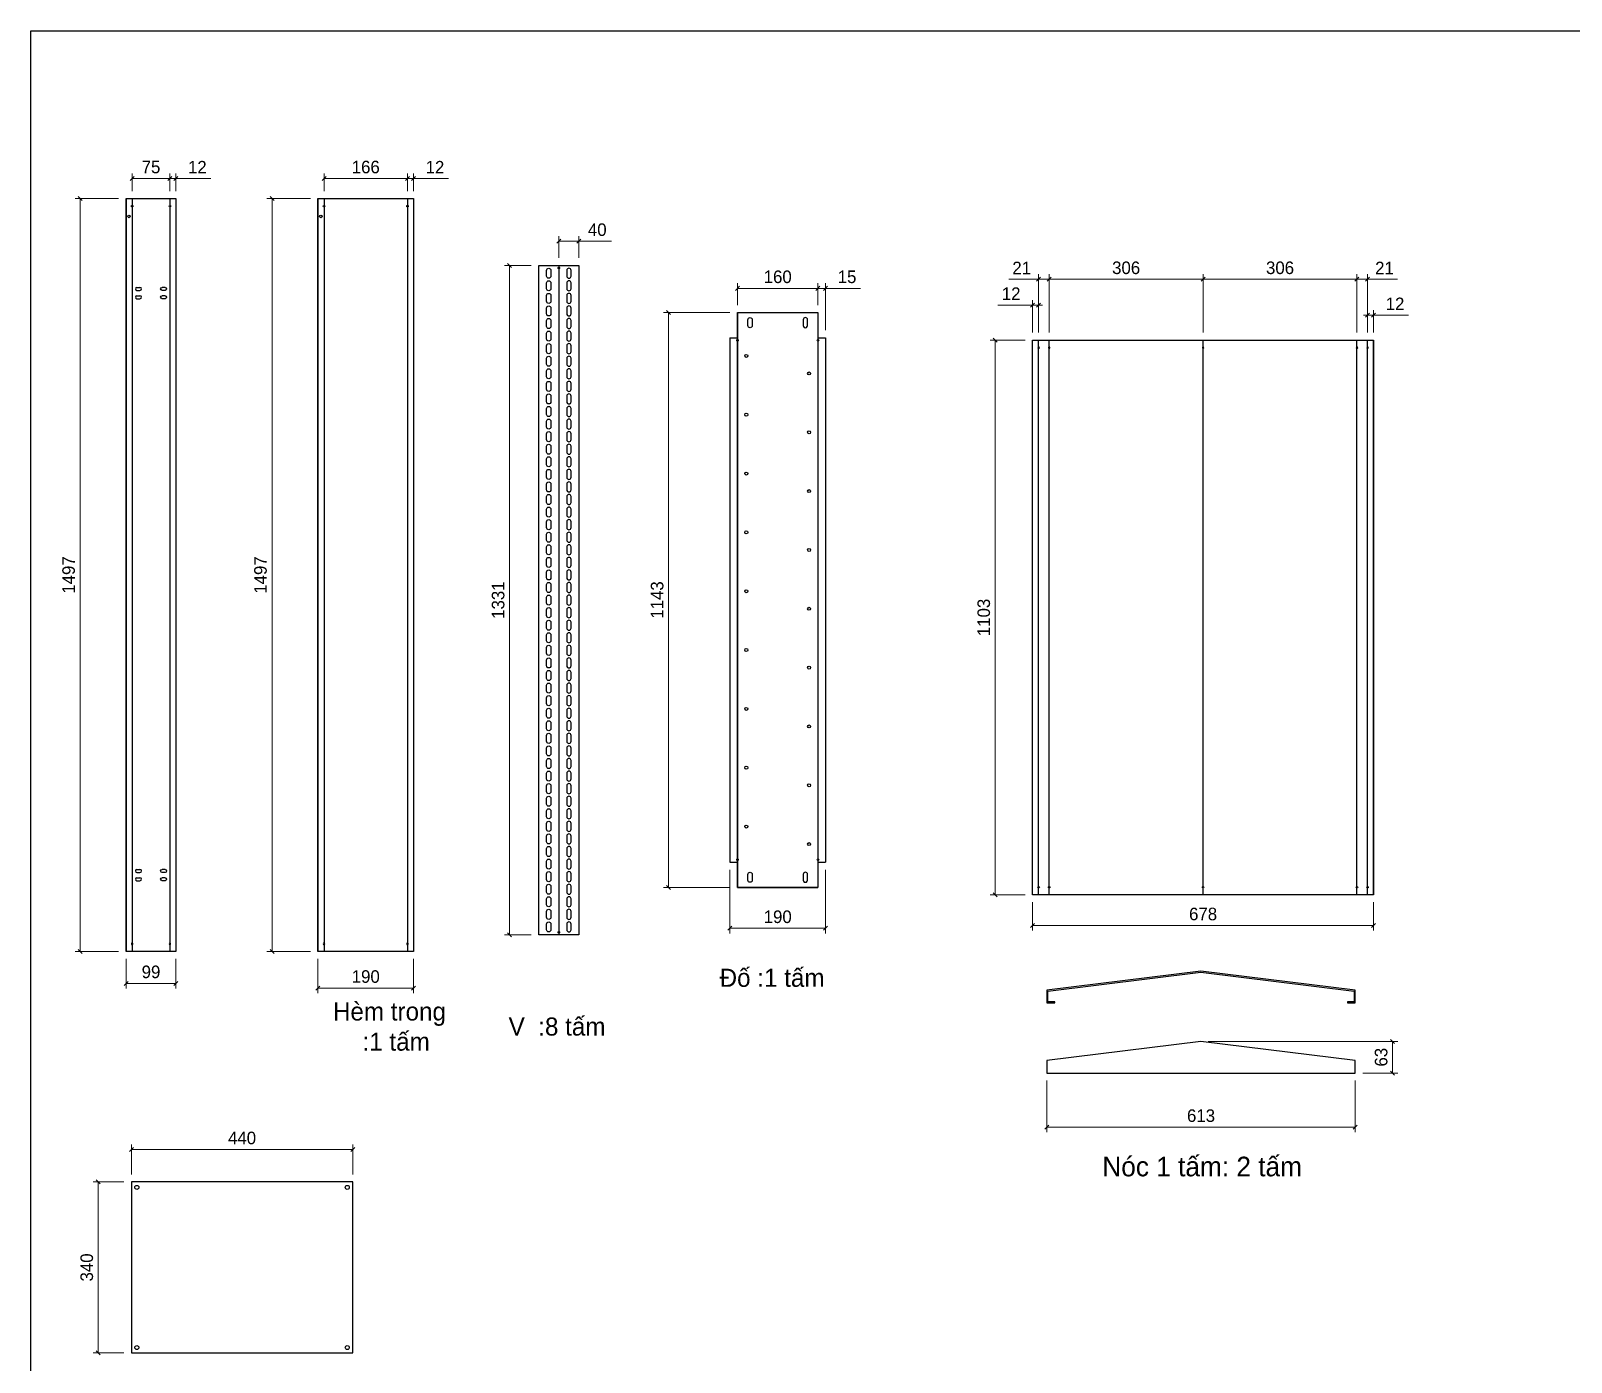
# Model space of a CAD drawing. Header units: millimetres. Extents: x 0 to 6126, y 0 to 4331.
# Drawn here: x 0 to 3063, y 1684 to 4331 of the extents above; entities that cross this region are included whole.
import ezdxf
from ezdxf.enums import TextEntityAlignment as Align

# ---------------------------------------------------------------- set-up
doc = ezdxf.new("R2010")
doc.units = ezdxf.units.MM
doc.layers.add('CNC', color=7, linetype='Continuous')
doc.layers.add('DIM', color=253, linetype='Continuous')
doc.styles.add('Tahoma (Input Text)', font='tahoma.ttf')
doc.dimstyles.new('Dim-25', dxfattribs={"dimtxt": 25, "dimasz": 8, "dimexe": 10, "dimexo": 15, "dimgap": 10, "dimtad": 1, "dimdec": 0, "dimtxsty": 'Standard', "dimblk": 'OBLIQUE', "dimcen": 10, "dimclrd": 5, "dimclre": 5, "dimclrt": 3, "dimazin": 3, "dimtfac": 1, "dimtdec": 0, "dimtmove": 0, "dimatfit": 3, "dimldrblk": 'OBLIQUE', "dimlwd": 9, "dimlwe": 9})

# ---------------------------------------------------------------- blocks, each defined once
blk = doc.blocks.new('f3daunguoc')
at = {"layer": 'CNC', "color": 2, "lineweight": -3}
blk.add_circle((0, 0), 1.5, dxfattribs=at)
blk = doc.blocks.new('*D1')
at = {"color": 0, "linetype": 'ByBlock', "lineweight": -2}
for p, q in [((272.5, 4033.5), (280.5, 4041.5)), ((292.5, 4041.5), (284.5, 4033.5))]:
    blk.add_line(p, q, dxfattribs=at)
at = {"layer": 'Defpoints', "color": 0, "transparency": 16777216}
for p in [(288.5, 4037.5), (276.5, 3997.5), (288.5, 3997.5)]:
    blk.add_point(p, dxfattribs=at)
at = {"layer": 'DIM', "color": 5, "lineweight": 9, "transparency": 16777216}
for p, q in [((276.5, 4012.5), (276.5, 4047.5)), ((288.5, 4012.5), (288.5, 4047.5)), ((276.5, 4037.5), (268.5, 4037.5)), ((276.5, 4037.5), (288.5, 4037.5)), ((288.5, 4037.5), (357.7, 4037.5))]:
    blk.add_line(p, q, dxfattribs=at)
at = {"layer": 'DIM', "color": 3, "transparency": 16777216, "insert": (331.1, 4060), "char_height": 25, "attachment_point": 5}
blk.add_mtext('12', dxfattribs=at)
blk = doc.blocks.new('_Oblique')
at = {"color": 0, "linetype": 'ByBlock', "lineweight": -2}
blk.add_line((-0.5, -0.5), (0.5, 0.5), dxfattribs=at)
blk = doc.blocks.new('*D2')
at = {"color": 0, "linetype": 'ByBlock', "lineweight": -2}
for p, q in [((205.5, 4041.5), (197.5, 4033.5)), ((272.5, 4033.5), (280.5, 4041.5))]:
    blk.add_line(p, q, dxfattribs=at)
at = {"layer": 'Defpoints', "color": 0, "transparency": 16777216}
for p in [(201.5, 4037.5), (201.5, 3997.5), (276.5, 3997.5)]:
    blk.add_point(p, dxfattribs=at)
at = {"layer": 'DIM', "color": 5, "lineweight": 9, "transparency": 16777216}
for p, q in [((201.5, 4012.5), (201.5, 4047.5)), ((276.5, 4012.5), (276.5, 4047.5)), ((276.5, 4037.5), (201.5, 4037.5))]:
    blk.add_line(p, q, dxfattribs=at)
at = {"layer": 'DIM', "color": 3, "transparency": 16777216, "insert": (239, 4060.2), "char_height": 25, "attachment_point": 5}
blk.add_mtext('75', dxfattribs=at)
blk = doc.blocks.new('*D3')
at = {"color": 0, "linetype": 'ByBlock', "lineweight": -2}
for p, q in [((102.1, 3993.5), (94.1, 4001.5)), ((94.1, 2504.5), (102.1, 2496.5))]:
    blk.add_line(p, q, dxfattribs=at)
at = {"layer": 'Defpoints', "color": 0, "transparency": 16777216}
for p in [(189.5, 3997.5), (98.1, 2500.5), (189.5, 2500.5)]:
    blk.add_point(p, dxfattribs=at)
at = {"layer": 'DIM', "color": 5, "lineweight": 9, "transparency": 16777216}
for p, q in [((174.5, 3997.5), (88.1, 3997.5)), ((98.1, 3997.5), (98.1, 2500.5)), ((174.5, 2500.5), (88.1, 2500.5))]:
    blk.add_line(p, q, dxfattribs=at)
at = {"layer": 'DIM', "color": 3, "transparency": 16777216, "insert": (75.3, 3249), "char_height": 25, "attachment_point": 5, "rotation": 90}
blk.add_mtext('1497', dxfattribs=at)
blk = doc.blocks.new('ovan6x9')
at = {"color": 2}
for p, q in [((2, 6), (8, 6)), ((2, 0), (8, 0))]:
    blk.add_line(p, q, dxfattribs=at)
for centre, start, end in [((2, 3), 90, 270), ((8, 3), 270, 90)]:
    blk.add_arc(centre, 3, start, end, dxfattribs=at)
blk = doc.blocks.new('*D4')
at = {"color": 0, "linetype": 'ByBlock', "lineweight": -2}
for p, q in [((193.5, 2440.9), (185.5, 2432.9)), ((284.5, 2432.9), (292.5, 2440.9))]:
    blk.add_line(p, q, dxfattribs=at)
at = {"layer": 'Defpoints', "color": 0, "ltscale": 3, "transparency": 16777216}
for p in [(189.5, 2500.5), (288.5, 2500.5), (288.5, 2436.9)]:
    blk.add_point(p, dxfattribs=at)
at = {"layer": 'DIM', "color": 5, "lineweight": 9, "ltscale": 3, "transparency": 16777216}
for p, q in [((189.5, 2485.5), (189.5, 2426.9)), ((288.5, 2485.5), (288.5, 2426.9)), ((189.5, 2436.9), (288.5, 2436.9))]:
    blk.add_line(p, q, dxfattribs=at)
at = {"layer": 'DIM', "color": 3, "ltscale": 3, "transparency": 16777216, "insert": (239, 2459.6), "char_height": 25, "attachment_point": 5}
blk.add_mtext('99', dxfattribs=at)
blk = doc.blocks.new('khungtenAsean2')
at = {"color": 7}
blk.add_lwpolyline([(0, 0), (2970, 0), (2970, -2100), (0, -2100)], close=True, dxfattribs=at)
at = {"color": 1, "style": 'Tahoma (Input Text)', "flags": 8}
for tag, p in [('#01', (137.1, -2021.3)), ('#03', (506.6, -2019.3)), ('#05', (1106.6, -2021.3)), ('#07', (1834.7, -2021.3)), ('#09', (2146.7, -2021.3)), ('#02', (98.5, -2081.3)), ('#04', (486.1, -2081.3)), ('#06', (1065.3, -2081.3)), ('#08', (1817.4, -2081.3)), ('#10', (2146.7, -2081.3))]:
    blk.add_attdef(tag, p, '', height=25, dxfattribs=at)
blk.add_attdef('#11', text='', height=25, dxfattribs=at).set_placement((2915, -2067.3), align=Align.CENTER)
blk = doc.blocks.new('*D5')
at = {"color": 0, "linetype": 'ByBlock', "lineweight": -2}
for p, q in [((745, 4033.5), (753, 4041.5)), ((765, 4041.5), (757, 4033.5))]:
    blk.add_line(p, q, dxfattribs=at)
at = {"layer": 'Defpoints', "color": 0, "transparency": 16777216}
for p in [(761, 4037.5), (749, 3997.5), (761, 3997.5)]:
    blk.add_point(p, dxfattribs=at)
at = {"layer": 'DIM', "color": 5, "lineweight": 9, "transparency": 16777216}
for p, q in [((749, 4012.5), (749, 4047.5)), ((761, 4012.5), (761, 4047.5)), ((749, 4037.5), (741, 4037.5)), ((749, 4037.5), (761, 4037.5)), ((761, 4037.5), (830.2, 4037.5))]:
    blk.add_line(p, q, dxfattribs=at)
at = {"layer": 'DIM', "color": 3, "transparency": 16777216, "insert": (803.6, 4060), "char_height": 25, "attachment_point": 5}
blk.add_mtext('12', dxfattribs=at)
blk = doc.blocks.new('*D6')
at = {"color": 0, "linetype": 'ByBlock', "lineweight": -2}
for p, q in [((587, 4041.5), (579, 4033.5)), ((745, 4033.5), (753, 4041.5))]:
    blk.add_line(p, q, dxfattribs=at)
at = {"layer": 'Defpoints', "color": 0, "transparency": 16777216}
for p in [(583, 4037.5), (583, 3997.5), (749, 3997.5)]:
    blk.add_point(p, dxfattribs=at)
at = {"layer": 'DIM', "color": 5, "lineweight": 9, "transparency": 16777216}
for p, q in [((583, 4012.5), (583, 4047.5)), ((749, 4012.5), (749, 4047.5)), ((749, 4037.5), (583, 4037.5))]:
    blk.add_line(p, q, dxfattribs=at)
at = {"layer": 'DIM', "color": 3, "transparency": 16777216, "insert": (666, 4060.2), "char_height": 25, "attachment_point": 5}
blk.add_mtext('166', dxfattribs=at)
blk = doc.blocks.new('*D7')
at = {"color": 0, "linetype": 'ByBlock', "lineweight": -2}
for p, q in [((483.6, 3993.5), (475.6, 4001.5)), ((475.6, 2504.5), (483.6, 2496.5))]:
    blk.add_line(p, q, dxfattribs=at)
at = {"layer": 'Defpoints', "color": 0, "transparency": 16777216}
for p in [(571, 3997.5), (479.6, 2500.5), (571, 2500.5)]:
    blk.add_point(p, dxfattribs=at)
at = {"layer": 'DIM', "color": 5, "lineweight": 9, "transparency": 16777216}
for p, q in [((556, 3997.5), (469.6, 3997.5)), ((479.6, 3997.5), (479.6, 2500.5)), ((556, 2500.5), (469.6, 2500.5))]:
    blk.add_line(p, q, dxfattribs=at)
at = {"layer": 'DIM', "color": 3, "transparency": 16777216, "insert": (456.8, 3249), "char_height": 25, "attachment_point": 5, "rotation": 90}
blk.add_mtext('1497', dxfattribs=at)
blk = doc.blocks.new('*D8')
at = {"color": 0, "linetype": 'ByBlock', "lineweight": -2}
for p, q in [((575, 2431.6), (567, 2423.6)), ((757, 2423.6), (765, 2431.6))]:
    blk.add_line(p, q, dxfattribs=at)
at = {"layer": 'Defpoints', "color": 0, "ltscale": 3, "transparency": 16777216}
for p in [(571, 2500.5), (761, 2500.5), (761, 2427.6)]:
    blk.add_point(p, dxfattribs=at)
at = {"layer": 'DIM', "color": 5, "lineweight": 9, "ltscale": 3, "transparency": 16777216}
for p, q in [((571, 2485.5), (571, 2417.6)), ((761, 2485.5), (761, 2417.6)), ((571, 2427.6), (761, 2427.6))]:
    blk.add_line(p, q, dxfattribs=at)
at = {"layer": 'DIM', "color": 3, "ltscale": 3, "transparency": 16777216, "insert": (666, 2450.3), "char_height": 25, "attachment_point": 5}
blk.add_mtext('190', dxfattribs=at)
blk = doc.blocks.new('*D9')
at = {"color": 5, "lineweight": 9, "ltscale": 3, "transparency": 16777216}
for p, q in [((1049.9, 3879.6), (1049.9, 3922.8)), ((1089.9, 3879.6), (1089.9, 3922.8)), ((1049.9, 3912.8), (1089.9, 3912.8)), ((1089.9, 3912.8), (1154.7, 3912.8))]:
    blk.add_line(p, q, dxfattribs=at)
at = {"color": 0, "linetype": 'ByBlock', "lineweight": -2}
for p, q in [((1053.9, 3916.8), (1045.9, 3908.8)), ((1085.9, 3908.8), (1093.9, 3916.8))]:
    blk.add_line(p, q, dxfattribs=at)
at = {"layer": 'Defpoints', "color": 0, "ltscale": 3, "transparency": 16777216}
for p in [(1089.9, 3912.8), (1049.9, 3864.6), (1089.9, 3864.6)]:
    blk.add_point(p, dxfattribs=at)
at = {"color": 3, "ltscale": 3, "transparency": 16777216, "insert": (1126.3, 3935.6), "char_height": 25, "attachment_point": 5}
blk.add_mtext('40', dxfattribs=at)
blk = doc.blocks.new('*D10')
at = {"color": 5, "lineweight": 9, "ltscale": 3, "transparency": 16777216}
for p, q in [((994.9, 3864.6), (942.1, 3864.6)), ((952.1, 3864.6), (952.1, 2533.4)), ((994.9, 2533.4), (942.1, 2533.4))]:
    blk.add_line(p, q, dxfattribs=at)
at = {"color": 0, "linetype": 'ByBlock', "lineweight": -2}
for p, q in [((956.1, 3860.6), (948.1, 3868.6)), ((948.1, 2537.4), (956.1, 2529.4))]:
    blk.add_line(p, q, dxfattribs=at)
at = {"layer": 'Defpoints', "color": 0, "ltscale": 3, "transparency": 16777216}
for p in [(1009.9, 3864.6), (952.1, 2533.4), (1009.9, 2533.4)]:
    blk.add_point(p, dxfattribs=at)
at = {"color": 3, "ltscale": 3, "transparency": 16777216, "insert": (929.3, 3199), "char_height": 25, "attachment_point": 5, "rotation": 90}
blk.add_mtext('1331', dxfattribs=at)
blk = doc.blocks.new('ovan8.5x20')
at = {"layer": 'CNC', "color": 2, "lineweight": -3}
for p, q in [((5.7, 4.2), (-5.8, 4.2)), ((-5.8, -4.2), (5.7, -4.2))]:
    blk.add_line(p, q, dxfattribs=at)
for centre, start, end in [((-5.8, 0), 90, 270), ((5.7, 0), 270, 90)]:
    blk.add_arc(centre, 4.25, start, end, dxfattribs=at)
blk = doc.blocks.new('*D11')
at = {"color": 5, "lineweight": 9, "ltscale": 3, "transparency": 16777216}
for p, q in [((1565.1, 3785.8), (1565.1, 3829.1)), ((1580.1, 3735.8), (1580.1, 3829.1)), ((1565.1, 3819.1), (1557.1, 3819.1)), ((1565.1, 3819.1), (1580.1, 3819.1)), ((1580.1, 3819.1), (1649.8, 3819.1))]:
    blk.add_line(p, q, dxfattribs=at)
at = {"color": 0, "linetype": 'ByBlock', "lineweight": -2}
for p, q in [((1561.1, 3815.1), (1569.1, 3823.1)), ((1584.1, 3823.1), (1576.1, 3815.1))]:
    blk.add_line(p, q, dxfattribs=at)
at = {"layer": 'Defpoints', "color": 0, "ltscale": 3, "transparency": 16777216}
for p in [(1580.1, 3819.1), (1565.1, 3770.8), (1580.1, 3720.8)]:
    blk.add_point(p, dxfattribs=at)
at = {"color": 3, "ltscale": 3, "transparency": 16777216, "insert": (1623, 3841.9), "char_height": 25, "attachment_point": 5}
blk.add_mtext('15', dxfattribs=at)
blk = doc.blocks.new('*D12')
at = {"color": 5, "lineweight": 9, "ltscale": 3, "transparency": 16777216}
for p, q in [((1405.1, 3785.8), (1405.1, 3829.1)), ((1565.1, 3785.8), (1565.1, 3829.1)), ((1405.1, 3819.1), (1565.1, 3819.1))]:
    blk.add_line(p, q, dxfattribs=at)
at = {"color": 0, "linetype": 'ByBlock', "lineweight": -2}
for p, q in [((1409.1, 3823.1), (1401.1, 3815.1)), ((1561.1, 3815.1), (1569.1, 3823.1))]:
    blk.add_line(p, q, dxfattribs=at)
at = {"layer": 'Defpoints', "color": 0, "ltscale": 3, "transparency": 16777216}
for p in [(1565.1, 3819.1), (1405.1, 3770.8), (1565.1, 3770.8)]:
    blk.add_point(p, dxfattribs=at)
at = {"color": 3, "ltscale": 3, "transparency": 16777216, "insert": (1485.1, 3841.9), "char_height": 25, "attachment_point": 5}
blk.add_mtext('160', dxfattribs=at)
blk = doc.blocks.new('*D13')
at = {"color": 5, "lineweight": 9, "ltscale": 3, "transparency": 16777216}
for p, q in [((1390.1, 3770.8), (1258.2, 3770.8)), ((1268.2, 3770.8), (1268.2, 2627.8)), ((1390.1, 2627.8), (1258.2, 2627.8))]:
    blk.add_line(p, q, dxfattribs=at)
at = {"color": 0, "linetype": 'ByBlock', "lineweight": -2}
for p, q in [((1272.2, 3766.8), (1264.2, 3774.8)), ((1264.2, 2631.8), (1272.2, 2623.8))]:
    blk.add_line(p, q, dxfattribs=at)
at = {"layer": 'Defpoints', "color": 0, "ltscale": 3, "transparency": 16777216}
for p in [(1405.1, 3770.8), (1268.2, 2627.8), (1405.1, 2627.8)]:
    blk.add_point(p, dxfattribs=at)
at = {"color": 3, "ltscale": 3, "transparency": 16777216, "insert": (1245.5, 3199.3), "char_height": 25, "attachment_point": 5, "rotation": 90}
blk.add_mtext('1143', dxfattribs=at)
blk = doc.blocks.new('*D14')
at = {"color": 5, "lineweight": 9, "ltscale": 3, "transparency": 16777216}
for p, q in [((1390.1, 2662.8), (1390.1, 2536.4)), ((1580.1, 2662.8), (1580.1, 2536.4)), ((1390.1, 2546.4), (1580.1, 2546.4))]:
    blk.add_line(p, q, dxfattribs=at)
at = {"color": 0, "linetype": 'ByBlock', "lineweight": -2}
for p, q in [((1394.1, 2550.4), (1386.1, 2542.4)), ((1576.1, 2542.4), (1584.1, 2550.4))]:
    blk.add_line(p, q, dxfattribs=at)
at = {"layer": 'Defpoints', "color": 0, "ltscale": 3, "transparency": 16777216}
for p in [(1390.1, 2677.8), (1580.1, 2677.8), (1580.1, 2546.4)]:
    blk.add_point(p, dxfattribs=at)
at = {"color": 3, "ltscale": 3, "transparency": 16777216, "insert": (1485.1, 2569.2), "char_height": 25, "attachment_point": 5}
blk.add_mtext('190', dxfattribs=at)
blk = doc.blocks.new('*D15')
at = {"color": 0, "linetype": 'ByBlock', "lineweight": -2}
for p, q in [((204, 2110.6), (196, 2102.6)), ((636, 2102.6), (644, 2110.6))]:
    blk.add_line(p, q, dxfattribs=at)
at = {"layer": 'Defpoints', "color": 0, "ltscale": 3, "transparency": 16777216}
for p in [(640, 2106.6), (200, 2042), (640, 2042)]:
    blk.add_point(p, dxfattribs=at)
at = {"layer": 'DIM', "color": 5, "lineweight": 9, "ltscale": 3, "transparency": 16777216}
for p, q in [((200, 2057), (200, 2116.6)), ((640, 2057), (640, 2116.6)), ((200, 2106.6), (640, 2106.6))]:
    blk.add_line(p, q, dxfattribs=at)
at = {"layer": 'DIM', "color": 3, "ltscale": 3, "transparency": 16777216, "insert": (420, 2129.3), "char_height": 25, "attachment_point": 5}
blk.add_mtext('440', dxfattribs=at)
blk = doc.blocks.new('*D16')
at = {"color": 0, "linetype": 'ByBlock', "lineweight": -2}
for p, q in [((138.2, 2038), (130.2, 2046)), ((130.2, 1706), (138.2, 1698))]:
    blk.add_line(p, q, dxfattribs=at)
at = {"layer": 'Defpoints', "color": 0, "ltscale": 3, "transparency": 16777216}
for p in [(200, 2042), (134.2, 1702), (200, 1702)]:
    blk.add_point(p, dxfattribs=at)
at = {"layer": 'DIM', "color": 5, "lineweight": 9, "ltscale": 3, "transparency": 16777216}
for p, q in [((185, 2042), (124.2, 2042)), ((134.2, 2042), (134.2, 1702)), ((185, 1702), (124.2, 1702))]:
    blk.add_line(p, q, dxfattribs=at)
at = {"layer": 'DIM', "color": 3, "ltscale": 3, "transparency": 16777216, "insert": (111.4, 1872), "char_height": 25, "attachment_point": 5, "rotation": 90}
blk.add_mtext('340', dxfattribs=at)
blk = doc.blocks.new('*D17')
at = {"color": 0, "linetype": 'ByBlock', "lineweight": -2}
for p, q in [((2024.3, 2154.9), (2016.3, 2146.9)), ((2629.3, 2146.9), (2637.3, 2154.9))]:
    blk.add_line(p, q, dxfattribs=at)
at = {"layer": 'Defpoints', "color": 0, "ltscale": 3, "transparency": 16777216}
for p in [(2020.3, 2258.6), (2633.3, 2258.6), (2633.3, 2150.9)]:
    blk.add_point(p, dxfattribs=at)
at = {"layer": 'DIM', "color": 5, "lineweight": 9, "ltscale": 3, "transparency": 16777216}
for p, q in [((2020.3, 2243.6), (2020.3, 2140.9)), ((2633.3, 2243.6), (2633.3, 2140.9)), ((2020.3, 2150.9), (2633.3, 2150.9))]:
    blk.add_line(p, q, dxfattribs=at)
at = {"layer": 'DIM', "color": 3, "ltscale": 3, "transparency": 16777216, "insert": (2326.8, 2173.7), "char_height": 25, "attachment_point": 5}
blk.add_mtext('613', dxfattribs=at)
blk = doc.blocks.new('*D18')
at = {"color": 0, "linetype": 'ByBlock', "lineweight": -2}
for p, q in [((2711.8, 2317.6), (2703.8, 2325.6)), ((2703.8, 2262.6), (2711.8, 2254.6))]:
    blk.add_line(p, q, dxfattribs=at)
at = {"layer": 'Defpoints', "color": 0, "ltscale": 3, "transparency": 16777216}
for p in [(2326.3, 2321.6), (2633.3, 2258.6), (2707.8, 2258.6)]:
    blk.add_point(p, dxfattribs=at)
at = {"layer": 'DIM', "color": 5, "lineweight": 9, "ltscale": 3, "transparency": 16777216}
for p, q in [((2341.3, 2321.6), (2717.8, 2321.6)), ((2707.8, 2321.6), (2707.8, 2258.6)), ((2648.3, 2258.6), (2717.8, 2258.6))]:
    blk.add_line(p, q, dxfattribs=at)
at = {"layer": 'DIM', "color": 3, "ltscale": 3, "transparency": 16777216, "insert": (2685, 2290.1), "char_height": 25, "attachment_point": 5, "rotation": 90}
blk.add_mtext('63', dxfattribs=at)
blk = doc.blocks.new('*D19')
at = {"color": 0, "linetype": 'ByBlock', "lineweight": -2}
for p, q in [((1921.6, 3712.1), (1913.6, 3720.1)), ((1913.6, 2617.1), (1921.6, 2609.1))]:
    blk.add_line(p, q, dxfattribs=at)
at = {"layer": 'Defpoints', "color": 0, "ltscale": 3, "transparency": 16777216}
for p in [(1917.6, 3716.1), (1991.9, 3716.1), (1991.9, 2613.1)]:
    blk.add_point(p, dxfattribs=at)
at = {"layer": 'DIM', "color": 5, "lineweight": 9, "ltscale": 3, "transparency": 16777216}
for p, q in [((1976.9, 3716.1), (1907.6, 3716.1)), ((1917.6, 2613.1), (1917.6, 3716.1)), ((1976.9, 2613.1), (1907.6, 2613.1))]:
    blk.add_line(p, q, dxfattribs=at)
at = {"layer": 'DIM', "color": 3, "ltscale": 3, "transparency": 16777216, "insert": (1894.9, 3164.6), "char_height": 25, "attachment_point": 5, "rotation": 90}
blk.add_mtext('1103', dxfattribs=at)
blk = doc.blocks.new('*D20')
at = {"color": 0, "linetype": 'ByBlock', "lineweight": -2}
for p, q in [((1987.9, 3781.9), (1995.9, 3789.9)), ((2007.9, 3789.9), (1999.9, 3781.9))]:
    blk.add_line(p, q, dxfattribs=at)
at = {"layer": 'Defpoints', "color": 0, "ltscale": 3, "transparency": 16777216}
for p in [(1991.9, 3785.9), (1991.9, 3716.1), (2003.9, 3716.1)]:
    blk.add_point(p, dxfattribs=at)
at = {"layer": 'DIM', "color": 5, "lineweight": 9, "ltscale": 3, "transparency": 16777216}
for p, q in [((1991.9, 3785.9), (1922.7, 3785.9)), ((1991.9, 3731.1), (1991.9, 3795.9)), ((2003.9, 3785.9), (1991.9, 3785.9)), ((2003.9, 3731.1), (2003.9, 3795.9)), ((2003.9, 3785.9), (2011.9, 3785.9))]:
    blk.add_line(p, q, dxfattribs=at)
at = {"layer": 'DIM', "color": 3, "ltscale": 3, "transparency": 16777216, "insert": (1949.3, 3808.5), "char_height": 25, "attachment_point": 5}
blk.add_mtext('12', dxfattribs=at)
blk = doc.blocks.new('*D21')
at = {"color": 0, "linetype": 'ByBlock', "lineweight": -2}
for p, q in [((2007.9, 3841.1), (1999.9, 3833.1)), ((2020.9, 3833.1), (2028.9, 3841.1))]:
    blk.add_line(p, q, dxfattribs=at)
at = {"layer": 'Defpoints', "color": 0, "ltscale": 3, "transparency": 16777216}
for p in [(2003.9, 3837.1), (2003.9, 3716.1), (2024.9, 3716.1)]:
    blk.add_point(p, dxfattribs=at)
at = {"layer": 'DIM', "color": 5, "lineweight": 9, "ltscale": 3, "transparency": 16777216}
for p, q in [((2003.9, 3837.1), (1944.5, 3837.1)), ((2003.9, 3731.1), (2003.9, 3847.1)), ((2024.9, 3837.1), (2003.9, 3837.1)), ((2024.9, 3731.1), (2024.9, 3847.1))]:
    blk.add_line(p, q, dxfattribs=at)
at = {"layer": 'DIM', "color": 3, "ltscale": 3, "transparency": 16777216, "insert": (1970.2, 3859.6), "char_height": 25, "attachment_point": 5}
blk.add_mtext('21', dxfattribs=at)
blk = doc.blocks.new('*D22')
at = {"color": 0, "linetype": 'ByBlock', "lineweight": -2}
for p, q in [((2028.9, 3841.1), (2020.9, 3833.1)), ((2326.9, 3833.1), (2334.9, 3841.1))]:
    blk.add_line(p, q, dxfattribs=at)
at = {"layer": 'Defpoints', "color": 0, "ltscale": 3, "transparency": 16777216}
for p in [(2330.9, 3837.1), (2024.9, 3716.1), (2330.9, 3716.1)]:
    blk.add_point(p, dxfattribs=at)
at = {"layer": 'DIM', "color": 5, "lineweight": 9, "ltscale": 3, "transparency": 16777216}
for p, q in [((2024.9, 3731.1), (2024.9, 3847.1)), ((2024.9, 3837.1), (2330.9, 3837.1)), ((2330.9, 3731.1), (2330.9, 3847.1))]:
    blk.add_line(p, q, dxfattribs=at)
at = {"layer": 'DIM', "color": 3, "ltscale": 3, "transparency": 16777216, "insert": (2177.9, 3859.8), "char_height": 25, "attachment_point": 5}
blk.add_mtext('306', dxfattribs=at)
blk = doc.blocks.new('*D23')
at = {"color": 0, "linetype": 'ByBlock', "lineweight": -2}
for p, q in [((2334.9, 3841.1), (2326.9, 3833.1)), ((2632.9, 3833.1), (2640.9, 3841.1))]:
    blk.add_line(p, q, dxfattribs=at)
at = {"layer": 'Defpoints', "color": 0, "ltscale": 3, "transparency": 16777216}
for p in [(2636.9, 3837.1), (2330.9, 3716.1), (2636.9, 3716.1)]:
    blk.add_point(p, dxfattribs=at)
at = {"layer": 'DIM', "color": 5, "lineweight": 9, "ltscale": 3, "transparency": 16777216}
for p, q in [((2330.9, 3731.1), (2330.9, 3847.1)), ((2330.9, 3837.1), (2636.9, 3837.1)), ((2636.9, 3731.1), (2636.9, 3847.1))]:
    blk.add_line(p, q, dxfattribs=at)
at = {"layer": 'DIM', "color": 3, "ltscale": 3, "transparency": 16777216, "insert": (2483.9, 3859.8), "char_height": 25, "attachment_point": 5}
blk.add_mtext('306', dxfattribs=at)
blk = doc.blocks.new('*D24')
at = {"color": 0, "linetype": 'ByBlock', "lineweight": -2}
for p, q in [((2640.9, 3841.1), (2632.9, 3833.1)), ((2653.9, 3833.1), (2661.9, 3841.1))]:
    blk.add_line(p, q, dxfattribs=at)
at = {"layer": 'Defpoints', "color": 0, "ltscale": 3, "transparency": 16777216}
for p in [(2657.9, 3837.1), (2636.9, 3716.1), (2657.9, 3716.1)]:
    blk.add_point(p, dxfattribs=at)
at = {"layer": 'DIM', "color": 5, "lineweight": 9, "ltscale": 3, "transparency": 16777216}
for p, q in [((2636.9, 3731.1), (2636.9, 3847.1)), ((2636.9, 3837.1), (2657.9, 3837.1)), ((2657.9, 3731.1), (2657.9, 3847.1)), ((2657.9, 3837.1), (2717.3, 3837.1))]:
    blk.add_line(p, q, dxfattribs=at)
at = {"layer": 'DIM', "color": 3, "ltscale": 3, "transparency": 16777216, "insert": (2691.6, 3859.6), "char_height": 25, "attachment_point": 5}
blk.add_mtext('21', dxfattribs=at)
blk = doc.blocks.new('*D25')
at = {"color": 0, "linetype": 'ByBlock', "lineweight": -2}
for p, q in [((2653.9, 3761.6), (2661.9, 3769.6)), ((2673.9, 3769.6), (2665.9, 3761.6))]:
    blk.add_line(p, q, dxfattribs=at)
at = {"layer": 'Defpoints', "color": 0, "ltscale": 3, "transparency": 16777216}
for p in [(2669.9, 3765.6), (2657.9, 3716.1), (2669.9, 3716.1)]:
    blk.add_point(p, dxfattribs=at)
at = {"layer": 'DIM', "color": 5, "lineweight": 9, "ltscale": 3, "transparency": 16777216}
for p, q in [((2657.9, 3731.1), (2657.9, 3775.6)), ((2669.9, 3731.1), (2669.9, 3775.6)), ((2657.9, 3765.6), (2649.9, 3765.6)), ((2657.9, 3765.6), (2669.9, 3765.6)), ((2669.9, 3765.6), (2739.1, 3765.6))]:
    blk.add_line(p, q, dxfattribs=at)
at = {"layer": 'DIM', "color": 3, "ltscale": 3, "transparency": 16777216, "insert": (2712.5, 3788.2), "char_height": 25, "attachment_point": 5}
blk.add_mtext('12', dxfattribs=at)
blk = doc.blocks.new('*D26')
at = {"color": 0, "linetype": 'ByBlock', "lineweight": -2}
for p, q in [((1995.9, 2555.9), (1987.9, 2547.9)), ((2665.9, 2547.9), (2673.9, 2555.9))]:
    blk.add_line(p, q, dxfattribs=at)
at = {"layer": 'Defpoints', "color": 0, "ltscale": 3, "transparency": 16777216}
for p in [(1991.9, 2613.1), (2669.9, 2613.1), (2669.9, 2551.9)]:
    blk.add_point(p, dxfattribs=at)
at = {"layer": 'DIM', "color": 5, "lineweight": 9, "ltscale": 3, "transparency": 16777216}
for p, q in [((1991.9, 2598.1), (1991.9, 2541.9)), ((2669.9, 2598.1), (2669.9, 2541.9)), ((1991.9, 2551.9), (2669.9, 2551.9))]:
    blk.add_line(p, q, dxfattribs=at)
at = {"layer": 'DIM', "color": 3, "ltscale": 3, "transparency": 16777216, "insert": (2330.9, 2574.7), "char_height": 25, "attachment_point": 5}
blk.add_mtext('678', dxfattribs=at)

msp = doc.modelspace()

# ---------------------------------------------------------------- linework, layer by layer
at = {"color": 7}
for p, q in [((189.5, 3997.5), (189.5, 2500.5)), ((201.5, 3997.5), (201.5, 2500.5)), ((276.5, 3997.5), (276.5, 2500.5)), ((288.5, 3997.5), (288.5, 2500.5)), ((571, 3997.5), (571, 2500.5)), ((583, 3997.5), (583, 2500.5)), ((749, 3997.5), (749, 2500.5)), ((761, 3997.5), (761, 2500.5)), ((1049.9, 3864.6), (1049.9, 2533.4))]:
    msp.add_line(p, q, dxfattribs=at)
at = {"ltscale": 3}
for p, q in [((1405.1, 3770.8), (1405.1, 2627.8)), ((1405.1, 3770.8), (1565.1, 3770.8)), ((1390.1, 3720.8), (1390.1, 2677.8)), ((1390.1, 3720.8), (1405.1, 3720.8)), ((1565.1, 3720.8), (1580.1, 3720.8)), ((1580.1, 3720.8), (1580.1, 2677.8)), ((1390.1, 2677.8), (1405.1, 2677.8)), ((1565.1, 2677.8), (1580.1, 2677.8)), ((1405.1, 2627.8), (1565.1, 2627.8))]:
    msp.add_line(p, q, dxfattribs=at)
at = {"color": 7, "ltscale": 3}
for p, q in [((1991.9, 2613.1), (1991.9, 3716.1)), ((2003.9, 2613.1), (2003.9, 3716.1)), ((2024.9, 2613.1), (2024.9, 3716.1)), ((2330.9, 2613.1), (2330.9, 3716.1)), ((2636.9, 2613.1), (2636.9, 3716.1)), ((2657.9, 2613.1), (2657.9, 3716.1)), ((2669.9, 2613.1), (2669.9, 3716.1))]:
    msp.add_line(p, q, dxfattribs=at)
for points in [[(288.5, 2500.5), (189.5, 2500.5), (189.5, 3997.5), (288.5, 3997.5)], [(761, 2500.5), (571, 2500.5), (571, 3997.5), (761, 3997.5)]]:
    msp.add_lwpolyline(points, close=True)
at = {"color": 7}
for points in [[(1009.9, 3864.6), (1089.9, 3864.6), (1089.9, 2533.4), (1009.9, 2533.4)], [(2035.8, 2400.4), (2022.3, 2400.4), (2022.3, 2421.6), (2326.3, 2459.4), (2631.3, 2421.6), (2631.3, 2400.4), (2617.8, 2400.4), (2617.8, 2398.4), (2633.3, 2398.4), (2633.3, 2423.4), (2326.3, 2461.4), (2020.3, 2423.4), (2020.3, 2398.4), (2035.8, 2398.4)]]:
    msp.add_lwpolyline(points, close=True, dxfattribs=at)
at = {"color": 2, "ltscale": 0.5}
for points in [[(1034.2, 3854.9), (1034.2, 3843.4, -1), (1025.7, 3843.4), (1025.7, 3854.9, -1)], [(1034.2, 3829.9), (1034.2, 3818.4, -1), (1025.7, 3818.4), (1025.7, 3829.9, -1)], [(1065.7, 3854.9), (1065.7, 3843.4, 1), (1074.2, 3843.4), (1074.2, 3854.9, 1)], [(1065.7, 3829.9), (1065.7, 3818.4, 1), (1074.2, 3818.4), (1074.2, 3829.9, 1)], [(1034.2, 3804.9), (1034.2, 3793.4, -1), (1025.7, 3793.4), (1025.7, 3804.9, -1)], [(1065.7, 3804.9), (1065.7, 3793.4, 1), (1074.2, 3793.4), (1074.2, 3804.9, 1)], [(1034.2, 3779.9), (1034.2, 3768.4, -1), (1025.7, 3768.4), (1025.7, 3779.9, -1)], [(1065.7, 3779.9), (1065.7, 3768.4, 1), (1074.2, 3768.4), (1074.2, 3779.9, 1)], [(1034.2, 3754.9), (1034.2, 3743.4, -1), (1025.7, 3743.4), (1025.7, 3754.9, -1)], [(1065.7, 3754.9), (1065.7, 3743.4, 1), (1074.2, 3743.4), (1074.2, 3754.9, 1)], [(1034.2, 3729.9), (1034.2, 3718.4, -1), (1025.7, 3718.4), (1025.7, 3729.9, -1)], [(1034.2, 3704.9), (1034.2, 3693.4, -1), (1025.7, 3693.4), (1025.7, 3704.9, -1)], [(1065.7, 3729.9), (1065.7, 3718.4, 1), (1074.2, 3718.4), (1074.2, 3729.9, 1)], [(1065.7, 3704.9), (1065.7, 3693.4, 1), (1074.2, 3693.4), (1074.2, 3704.9, 1)], [(1034.2, 3679.9), (1034.2, 3668.4, -1), (1025.7, 3668.4), (1025.7, 3679.9, -1)], [(1065.7, 3679.9), (1065.7, 3668.4, 1), (1074.2, 3668.4), (1074.2, 3679.9, 1)], [(1034.2, 3654.9), (1034.2, 3643.4, -1), (1025.7, 3643.4), (1025.7, 3654.9, -1)], [(1065.7, 3654.9), (1065.7, 3643.4, 1), (1074.2, 3643.4), (1074.2, 3654.9, 1)], [(1034.2, 3629.9), (1034.2, 3618.4, -1), (1025.7, 3618.4), (1025.7, 3629.9, -1)], [(1065.7, 3629.9), (1065.7, 3618.4, 1), (1074.2, 3618.4), (1074.2, 3629.9, 1)], [(1034.2, 3604.9), (1034.2, 3593.4, -1), (1025.7, 3593.4), (1025.7, 3604.9, -1)], [(1034.2, 3579.9), (1034.2, 3568.4, -1), (1025.7, 3568.4), (1025.7, 3579.9, -1)], [(1065.7, 3604.9), (1065.7, 3593.4, 1), (1074.2, 3593.4), (1074.2, 3604.9, 1)], [(1065.7, 3579.9), (1065.7, 3568.4, 1), (1074.2, 3568.4), (1074.2, 3579.9, 1)], [(1034.2, 3554.9), (1034.2, 3543.4, -1), (1025.7, 3543.4), (1025.7, 3554.9, -1)], [(1065.7, 3554.9), (1065.7, 3543.4, 1), (1074.2, 3543.4), (1074.2, 3554.9, 1)], [(1034.2, 3529.9), (1034.2, 3518.4, -1), (1025.7, 3518.4), (1025.7, 3529.9, -1)], [(1065.7, 3529.9), (1065.7, 3518.4, 1), (1074.2, 3518.4), (1074.2, 3529.9, 1)], [(1034.2, 3504.9), (1034.2, 3493.4, -1), (1025.7, 3493.4), (1025.7, 3504.9, -1)], [(1065.7, 3504.9), (1065.7, 3493.4, 1), (1074.2, 3493.4), (1074.2, 3504.9, 1)], [(1034.2, 3479.9), (1034.2, 3468.4, -1), (1025.7, 3468.4), (1025.7, 3479.9, -1)], [(1065.7, 3479.9), (1065.7, 3468.4, 1), (1074.2, 3468.4), (1074.2, 3479.9, 1)], [(1034.2, 3454.9), (1034.2, 3443.4, -1), (1025.7, 3443.4), (1025.7, 3454.9, -1)], [(1034.2, 3429.9), (1034.2, 3418.4, -1), (1025.7, 3418.4), (1025.7, 3429.9, -1)], [(1065.7, 3454.9), (1065.7, 3443.4, 1), (1074.2, 3443.4), (1074.2, 3454.9, 1)], [(1065.7, 3429.9), (1065.7, 3418.4, 1), (1074.2, 3418.4), (1074.2, 3429.9, 1)], [(1034.2, 3404.9), (1034.2, 3393.4, -1), (1025.7, 3393.4), (1025.7, 3404.9, -1)], [(1065.7, 3404.9), (1065.7, 3393.4, 1), (1074.2, 3393.4), (1074.2, 3404.9, 1)], [(1034.2, 3379.9), (1034.2, 3368.4, -1), (1025.7, 3368.4), (1025.7, 3379.9, -1)], [(1065.7, 3379.9), (1065.7, 3368.4, 1), (1074.2, 3368.4), (1074.2, 3379.9, 1)], [(1034.2, 3354.9), (1034.2, 3343.4, -1), (1025.7, 3343.4), (1025.7, 3354.9, -1)], [(1065.7, 3354.9), (1065.7, 3343.4, 1), (1074.2, 3343.4), (1074.2, 3354.9, 1)], [(1034.2, 3329.9), (1034.2, 3318.4, -1), (1025.7, 3318.4), (1025.7, 3329.9, -1)], [(1034.2, 3304.9), (1034.2, 3293.4, -1), (1025.7, 3293.4), (1025.7, 3304.9, -1)], [(1065.7, 3329.9), (1065.7, 3318.4, 1), (1074.2, 3318.4), (1074.2, 3329.9, 1)], [(1065.7, 3304.9), (1065.7, 3293.4, 1), (1074.2, 3293.4), (1074.2, 3304.9, 1)], [(1034.2, 3279.9), (1034.2, 3268.4, -1), (1025.7, 3268.4), (1025.7, 3279.9, -1)], [(1065.7, 3279.9), (1065.7, 3268.4, 1), (1074.2, 3268.4), (1074.2, 3279.9, 1)], [(1034.2, 3254.9), (1034.2, 3243.4, -1), (1025.7, 3243.4), (1025.7, 3254.9, -1)], [(1065.7, 3254.9), (1065.7, 3243.4, 1), (1074.2, 3243.4), (1074.2, 3254.9, 1)], [(1034.2, 3229.9), (1034.2, 3218.4, -1), (1025.7, 3218.4), (1025.7, 3229.9, -1)], [(1065.7, 3229.9), (1065.7, 3218.4, 1), (1074.2, 3218.4), (1074.2, 3229.9, 1)], [(1034.2, 3204.9), (1034.2, 3193.4, -1), (1025.7, 3193.4), (1025.7, 3204.9, -1)], [(1065.7, 3204.9), (1065.7, 3193.4, 1), (1074.2, 3193.4), (1074.2, 3204.9, 1)], [(1034.2, 3179.9), (1034.2, 3168.4, -1), (1025.7, 3168.4), (1025.7, 3179.9, -1)], [(1034.2, 3154.9), (1034.2, 3143.4, -1), (1025.7, 3143.4), (1025.7, 3154.9, -1)], [(1065.7, 3179.9), (1065.7, 3168.4, 1), (1074.2, 3168.4), (1074.2, 3179.9, 1)], [(1065.7, 3154.9), (1065.7, 3143.4, 1), (1074.2, 3143.4), (1074.2, 3154.9, 1)], [(1034.2, 3129.9), (1034.2, 3118.4, -1), (1025.7, 3118.4), (1025.7, 3129.9, -1)], [(1065.7, 3129.9), (1065.7, 3118.4, 1), (1074.2, 3118.4), (1074.2, 3129.9, 1)], [(1034.2, 3104.9), (1034.2, 3093.4, -1), (1025.7, 3093.4), (1025.7, 3104.9, -1)], [(1065.7, 3104.9), (1065.7, 3093.4, 1), (1074.2, 3093.4), (1074.2, 3104.9, 1)], [(1034.2, 3079.9), (1034.2, 3068.4, -1), (1025.7, 3068.4), (1025.7, 3079.9, -1)], [(1065.7, 3079.9), (1065.7, 3068.4, 1), (1074.2, 3068.4), (1074.2, 3079.9, 1)], [(1034.2, 3054.9), (1034.2, 3043.4, -1), (1025.7, 3043.4), (1025.7, 3054.9, -1)], [(1034.2, 3029.9), (1034.2, 3018.4, -1), (1025.7, 3018.4), (1025.7, 3029.9, -1)], [(1065.7, 3054.9), (1065.7, 3043.4, 1), (1074.2, 3043.4), (1074.2, 3054.9, 1)], [(1065.7, 3029.9), (1065.7, 3018.4, 1), (1074.2, 3018.4), (1074.2, 3029.9, 1)], [(1034.2, 3004.9), (1034.2, 2993.4, -1), (1025.7, 2993.4), (1025.7, 3004.9, -1)], [(1065.7, 3004.9), (1065.7, 2993.4, 1), (1074.2, 2993.4), (1074.2, 3004.9, 1)], [(1034.2, 2979.9), (1034.2, 2968.4, -1), (1025.7, 2968.4), (1025.7, 2979.9, -1)], [(1065.7, 2979.9), (1065.7, 2968.4, 1), (1074.2, 2968.4), (1074.2, 2979.9, 1)], [(1034.2, 2954.9), (1034.2, 2943.4, -1), (1025.7, 2943.4), (1025.7, 2954.9, -1)], [(1065.7, 2954.9), (1065.7, 2943.4, 1), (1074.2, 2943.4), (1074.2, 2954.9, 1)], [(1034.2, 2929.9), (1034.2, 2918.4, -1), (1025.7, 2918.4), (1025.7, 2929.9, -1)], [(1065.7, 2929.9), (1065.7, 2918.4, 1), (1074.2, 2918.4), (1074.2, 2929.9, 1)], [(1034.2, 2904.9), (1034.2, 2893.4, -1), (1025.7, 2893.4), (1025.7, 2904.9, -1)], [(1034.2, 2879.9), (1034.2, 2868.4, -1), (1025.7, 2868.4), (1025.7, 2879.9, -1)], [(1065.7, 2904.9), (1065.7, 2893.4, 1), (1074.2, 2893.4), (1074.2, 2904.9, 1)], [(1065.7, 2879.9), (1065.7, 2868.4, 1), (1074.2, 2868.4), (1074.2, 2879.9, 1)], [(1034.2, 2854.9), (1034.2, 2843.4, -1), (1025.7, 2843.4), (1025.7, 2854.9, -1)], [(1065.7, 2854.9), (1065.7, 2843.4, 1), (1074.2, 2843.4), (1074.2, 2854.9, 1)], [(1034.2, 2829.9), (1034.2, 2818.4, -1), (1025.7, 2818.4), (1025.7, 2829.9, -1)], [(1065.7, 2829.9), (1065.7, 2818.4, 1), (1074.2, 2818.4), (1074.2, 2829.9, 1)], [(1034.2, 2804.9), (1034.2, 2793.4, -1), (1025.7, 2793.4), (1025.7, 2804.9, -1)], [(1065.7, 2804.9), (1065.7, 2793.4, 1), (1074.2, 2793.4), (1074.2, 2804.9, 1)], [(1034.2, 2779.9), (1034.2, 2768.4, -1), (1025.7, 2768.4), (1025.7, 2779.9, -1)], [(1034.2, 2754.9), (1034.2, 2743.4, -1), (1025.7, 2743.4), (1025.7, 2754.9, -1)], [(1065.7, 2779.9), (1065.7, 2768.4, 1), (1074.2, 2768.4), (1074.2, 2779.9, 1)], [(1065.7, 2754.9), (1065.7, 2743.4, 1), (1074.2, 2743.4), (1074.2, 2754.9, 1)], [(1034.2, 2729.9), (1034.2, 2718.4, -1), (1025.7, 2718.4), (1025.7, 2729.9, -1)], [(1065.7, 2729.9), (1065.7, 2718.4, 1), (1074.2, 2718.4), (1074.2, 2729.9, 1)], [(1034.2, 2704.9), (1034.2, 2693.4, -1), (1025.7, 2693.4), (1025.7, 2704.9, -1)], [(1065.7, 2704.9), (1065.7, 2693.4, 1), (1074.2, 2693.4), (1074.2, 2704.9, 1)], [(1034.2, 2679.9), (1034.2, 2668.4, -1), (1025.7, 2668.4), (1025.7, 2679.9, -1)], [(1065.7, 2679.9), (1065.7, 2668.4, 1), (1074.2, 2668.4), (1074.2, 2679.9, 1)], [(1034.2, 2654.9), (1034.2, 2643.4, -1), (1025.7, 2643.4), (1025.7, 2654.9, -1)], [(1034.2, 2629.9), (1034.2, 2618.4, -1), (1025.7, 2618.4), (1025.7, 2629.9, -1)], [(1065.7, 2654.9), (1065.7, 2643.4, 1), (1074.2, 2643.4), (1074.2, 2654.9, 1)], [(1065.7, 2629.9), (1065.7, 2618.4, 1), (1074.2, 2618.4), (1074.2, 2629.9, 1)], [(1034.2, 2604.9), (1034.2, 2593.4, -1), (1025.7, 2593.4), (1025.7, 2604.9, -1)], [(1065.7, 2604.9), (1065.7, 2593.4, 1), (1074.2, 2593.4), (1074.2, 2604.9, 1)], [(1034.2, 2579.9), (1034.2, 2568.4, -1), (1025.7, 2568.4), (1025.7, 2579.9, -1)], [(1065.7, 2579.9), (1065.7, 2568.4, 1), (1074.2, 2568.4), (1074.2, 2579.9, 1)], [(1034.2, 2554.9), (1034.2, 2543.4, -1), (1025.7, 2543.4), (1025.7, 2554.9, -1)], [(1065.7, 2554.9), (1065.7, 2543.4, 1), (1074.2, 2543.4), (1074.2, 2554.9, 1)]]:
    msp.add_lwpolyline(points, format="xyb", close=True, dxfattribs=at)
at = {"ltscale": 3}
msp.add_lwpolyline([(1405.1, 3770.8), (1565.1, 3770.8), (1565.1, 2627.8), (1405.1, 2627.8)], close=True, dxfattribs=at)
at = {"color": 7, "ltscale": 3}
for points in [[(1991.9, 2613.1), (1991.9, 3716.1), (2669.9, 3716.1), (2669.9, 2613.1)], [(640, 2042), (200, 2042), (200, 1702), (640, 1702)]]:
    msp.add_lwpolyline(points, close=True, dxfattribs=at)
msp.add_lwpolyline([(2020.3, 2258.6), (2633.3, 2258.6), (2633.3, 2283.6), (2326.3, 2321.6), (2020.3, 2283.6), (2020.3, 2258.6)], dxfattribs=at)
at = {"color": 3, "ltscale": 3}
for centre in [(195.1, 3962.1), (576.6, 3962.1)]:
    msp.add_circle(centre, 2.5, dxfattribs=at)
at = {"color": 2, "ltscale": 0.5}
for centre in [(1049.9, 3859.6), (1405.1, 3715.8), (1565.1, 3715.8), (1405.1, 2682.8), (1565.1, 2682.8), (1049.9, 2538.4)]:
    msp.add_circle(centre, 1.5, dxfattribs=at)
at = {"color": 2, "ltscale": 3}
for centre in [(1422.6, 3684.8), (1547.6, 3649.8), (1422.6, 3567.8), (1547.6, 3532.8), (1422.6, 3450.8), (1547.6, 3415.8), (1422.6, 3333.8), (1547.6, 3298.8), (1422.6, 3216.8), (1547.6, 3181.8), (1422.6, 3099.8), (1547.6, 3064.8), (1422.6, 2982.8), (1547.6, 2947.8), (1422.6, 2865.8), (1547.6, 2830.8), (1422.6, 2748.8), (1547.6, 2713.8)]:
    msp.add_circle(centre, 3, dxfattribs=at)
at = {"color": 7}
for centre in [(210.8, 2031.2), (629.3, 2031.2), (210.8, 1712.7), (629.3, 1712.7)]:
    msp.add_circle(centre, 4, dxfattribs=at)

# ---------------------------------------------------------------- block references
at = {"color": 7, "xscale": 2.0625, "yscale": 2.0625, "zscale": 2.0625}
msp.add_blockref('khungtenAsean2', (0, 4331.3), dxfattribs=at)
at = {"lineweight": -3, "rotation": 180}
for p in [(201.5, 3982.5), (276.5, 3982.5), (583, 3982.5), (749, 3982.5)]:
    msp.add_blockref('f3daunguoc', p, dxfattribs=at)
at = {"color": 7}
for p in [(209, 3815), (209, 3798.5), (209, 2657.5), (209, 2641)]:
    msp.add_blockref('ovan6x9', p, dxfattribs=at)
at = {"color": 7, "xscale": -1}
for p in [(269, 3815), (269, 3798.5), (269, 2657.5), (269, 2641)]:
    msp.add_blockref('ovan6x9', p, dxfattribs=at)
at = {"lineweight": -3, "xscale": -1, "rotation": 180}
for p in [(2003.9, 3701.1), (2024.9, 3701.1), (2330.9, 3701.1), (2636.9, 3701.1), (2657.9, 3701.1)]:
    msp.add_blockref('f3daunguoc', p, dxfattribs=at)
at = {"lineweight": -3}
for p in [(2003.9, 2628.1), (2024.9, 2628.1), (2330.9, 2628.1), (2636.9, 2628.1), (2657.9, 2628.1)]:
    msp.add_blockref('f3daunguoc', p, dxfattribs=at)
at = {"lineweight": -3, "xscale": -1}
for p in [(201.5, 2515.5), (276.5, 2515.5), (583, 2515.5), (749, 2515.5)]:
    msp.add_blockref('f3daunguoc', p, dxfattribs=at)
at = {"layer": 'CNC', "lineweight": -3, "xscale": -1, "rotation": 90}
for p in [(1430.1, 3750.8), (1430.1, 2647.8)]:
    msp.add_blockref('ovan8.5x20', p, dxfattribs=at)
at = {"layer": 'CNC', "lineweight": -3, "rotation": 270}
for p in [(1540.1, 3750.8), (1540.1, 2647.8)]:
    msp.add_blockref('ovan8.5x20', p, dxfattribs=at)

# ---------------------------------------------------------------- texts
at = {"color": 2, "attachment_point": 5}
for s, insert, char_height, width in [('Đố :1 tấm', (1473.9, 2447.8), 36, 775), ('Hèm trong\\P  :1 tấm', (713.1, 2350.8), 36, 775), ('V  :8 tấm', (1046.4, 2350.8), 36, 775), ('Nóc 1 tấm: 2 tấm', (2329, 2072.4), 39, 575)]:
    msp.add_mtext(s, dxfattribs=dict(at, insert=insert, char_height=char_height, width=width))

# ---------------------------------------------------------------- dimensions: what is measured, and where the dimension line sits
at = {"color": 2, "ltscale": 3}
for base, p1, p2, picture, middle in [((1089.9, 3912.8), (1049.9, 3864.6), (1089.9, 3864.6), '*D9', (1126.3, 3935.6)), ((1565.1, 3819.1), (1405.1, 3770.8), (1565.1, 3770.8), '*D12', (1485.1, 3841.9)), ((1580.1, 3819.1), (1565.1, 3770.8), (1580.1, 3720.8), '*D11', (1623, 3841.9)), ((1580.1, 2546.4), (1390.1, 2677.8), (1580.1, 2677.8), '*D14', (1485.1, 2569.2))]:
    dim = msp.add_linear_dim(base=base, p1=p1, p2=p2, dimstyle='Dim-25', dxfattribs=at)
    dim.commit()
    dim.dimension.update_dxf_attribs({"geometry": picture, "text_midpoint": middle})
for base, p1, p2, picture, middle in [((952.1, 2533.4), (1009.9, 3864.6), (1009.9, 2533.4), '*D10', (929.3, 3199)), ((1268.2, 2627.8), (1405.1, 3770.8), (1405.1, 2627.8), '*D13', (1245.5, 3199.3))]:
    dim = msp.add_linear_dim(base=base, p1=p1, p2=p2, angle=90, dimstyle='Dim-25', dxfattribs=at)
    dim.commit()
    dim.dimension.update_dxf_attribs({"geometry": picture, "text_midpoint": middle})
at = {"layer": 'DIM'}
for base, p1, p2, picture, middle in [((201.5, 4037.5), (276.5, 3997.5), (201.5, 3997.5), '*D2', (239, 4060.2)), ((288.5, 4037.5), (276.5, 3997.5), (288.5, 3997.5), '*D1', (331.1, 4060)), ((583, 4037.5), (749, 3997.5), (583, 3997.5), '*D6', (666, 4060.2)), ((761, 4037.5), (749, 3997.5), (761, 3997.5), '*D5', (803.6, 4060))]:
    dim = msp.add_linear_dim(base=base, p1=p1, p2=p2, dimstyle='Dim-25', dxfattribs=at)
    dim.commit()
    dim.dimension.update_dxf_attribs({"geometry": picture, "text_midpoint": middle})
for base, p1, p2, picture, middle in [((98.1, 2500.5), (189.5, 3997.5), (189.5, 2500.5), '*D3', (75.3, 3249)), ((479.6, 2500.5), (571, 3997.5), (571, 2500.5), '*D7', (456.8, 3249))]:
    dim = msp.add_linear_dim(base=base, p1=p1, p2=p2, angle=90, dimstyle='Dim-25', dxfattribs=at)
    dim.commit()
    dim.dimension.update_dxf_attribs({"geometry": picture, "text_midpoint": middle})
at = {"layer": 'DIM', "color": 7, "ltscale": 3}
for base, p1, p2, angle, picture, middle in [((2003.9, 3837.1), (2024.9, 3716.1), (2003.9, 3716.1), 180, '*D21', (1970.2, 3859.6)), ((2330.9, 3837.1), (2024.9, 3716.1), (2330.9, 3716.1), 180, '*D22', (2177.9, 3859.8)), ((2636.9, 3837.1), (2330.9, 3716.1), (2636.9, 3716.1), 180, '*D23', (2483.9, 3859.8)), ((2657.9, 3837.1), (2636.9, 3716.1), (2657.9, 3716.1), 180, '*D24', (2691.6, 3859.6)), ((1991.9, 3785.9), (2003.9, 3716.1), (1991.9, 3716.1), 180, '*D20', (1949.3, 3808.5)), ((2669.9, 3765.6), (2657.9, 3716.1), (2669.9, 3716.1), 180, '*D25', (2712.5, 3788.2)), ((1917.6, 3716.1), (1991.9, 2613.1), (1991.9, 3716.1), 90, '*D19', (1894.9, 3164.6)), ((2669.9, 2551.9), (1991.9, 2613.1), (2669.9, 2613.1), 180, '*D26', (2330.9, 2574.7)), ((2707.8, 2258.6), (2326.3, 2321.6), (2633.3, 2258.6), 90, '*D18', (2685, 2290.1)), ((134.2, 1702), (200, 2042), (200, 1702), 90, '*D16', (111.4, 1872))]:
    dim = msp.add_linear_dim(base=base, p1=p1, p2=p2, angle=angle, dimstyle='Dim-25', dxfattribs=at)
    dim.commit()
    dim.dimension.update_dxf_attribs({"geometry": picture, "text_midpoint": middle})
for base, p1, p2, picture, middle in [((288.5, 2436.9), (189.5, 2500.5), (288.5, 2500.5), '*D4', (239, 2459.6)), ((761, 2427.6), (571, 2500.5), (761, 2500.5), '*D8', (666, 2450.3)), ((2633.3, 2150.9), (2020.3, 2258.6), (2633.3, 2258.6), '*D17', (2326.8, 2173.7)), ((640, 2106.6), (200, 2042), (640, 2042), '*D15', (420, 2129.3))]:
    dim = msp.add_linear_dim(base=base, p1=p1, p2=p2, dimstyle='Dim-25', dxfattribs=at)
    dim.commit()
    dim.dimension.update_dxf_attribs({"geometry": picture, "text_midpoint": middle})

doc.saveas('drawing.dxf')
